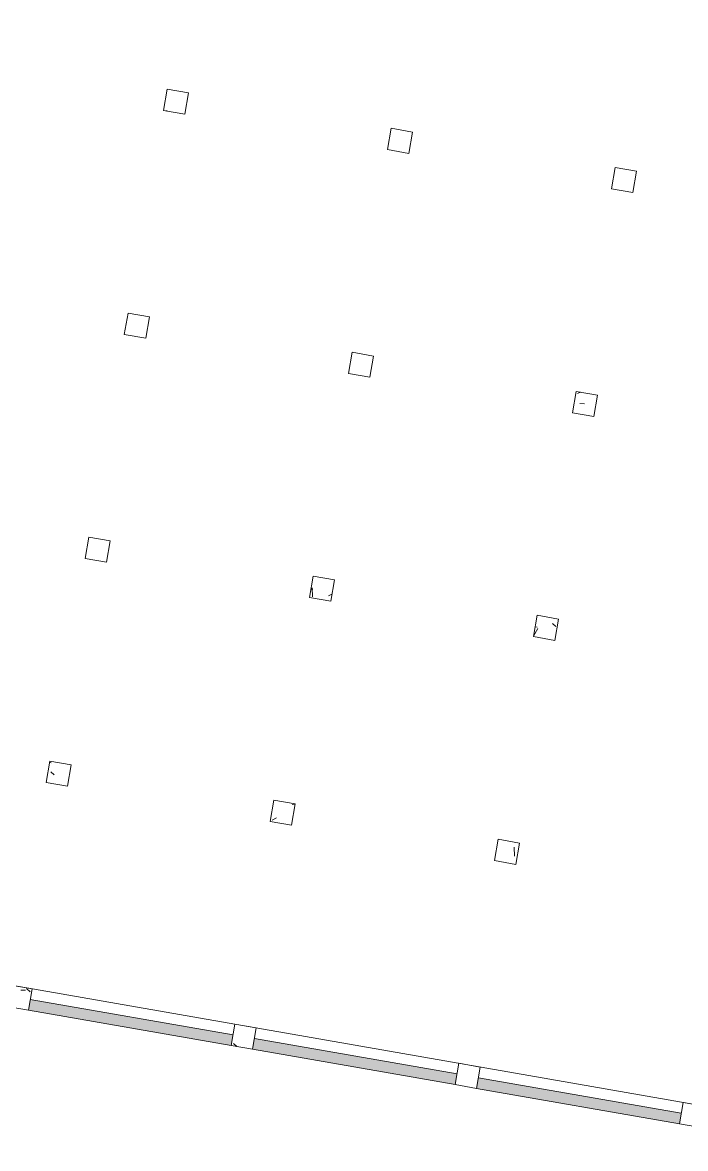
# Model space of a CAD drawing. Extents: x 274235 to 276654, y 142848 to 144425.
# Drawn here: x 275837.24 to 275861.72, y 143081.78 to 143123.38 of the extents above; entities that cross this region are included whole.
import ezdxf

# ---------------------------------------------------------------- set-up
doc = ezdxf.new("R2010")
doc.units = 0
doc.header["$LTSCALE"] = 1.5
doc.layers.get('0').update_dxf_attribs({"linetype": 'CONTINUOUS', "lineweight": 0})
for name, color, linetype, lineweight in [('_ACM-A-ANNO-DIMS', 7, 'CONTINUOUS', 5), ('_ACM-A-DETL', 7, 'CONTINUOUS', 5), ('_ACM-A-WALL-FULL', 6, 'CONTINUOUS', 13), ('_ACM-A-WALL-PATT', 8, 'CONTINUOUS', 9), ('_ACM-S-STRU-CLOS', 5, 'CONTINUOUS', 5)]:
    doc.layers.add(name, color=color, linetype=linetype, lineweight=lineweight)

# ---------------------------------------------------------------- blocks, each defined once
blk = doc.blocks.new('A$C5E363402')
at = {"layer": '_ACM-A-ANNO-DIMS'}
blk.add_line((1509648.405036926, -2678.476322174072), (509648.4050445557, -2678.486240386963), dxfattribs=at)
blk = doc.blocks.new('M_Concrete-Rectangular-Column - 800 x 800mm-V782-B1_Working')
at = {"layer": '_ACM-S-STRU-CLOS'}
h = blk.add_hatch(dxfattribs=at)
h.set_pattern_fill('FP_491', color=256, style=0, pattern_type=2)
h.set_pattern_definition([(49.99999999999999, (-597004.125, -646404.566), (3643.681986006824, -318.7812880006761), [381, -4191]), (355, (-597004.125, -646404.566), (-704.8562580461121, 3821.135846227694), [304.8, -3352.8]), (100.451, (-596700.485, -646431.131), (2938.852362929117, 3502.332152374178), [323.8, -3561.801]), (46.184, (-597004.125, -645388.566), (5421.581227536012, -840.8562200555507), [571.5, -6286.5]), (96.636, (-596552.326, -645458.636), (4748.051319755933, 4948.551449789822), [485.7, -5342.701999999999]), (351.184, (-597004.125, -645388.566), (4748.100788072627, 4948.506072045693), [457.2, -5029.2]), (21, (-596496.125, -645642.566), (3032.287836333134, -2045.304476687058), [381, -4191]), (326, (-596496.125, -645642.566), (1236.042244531653, 3683.761809559103), [304.8, -3352.8]), (71.45100000000001, (-596243.434, -645813.0079999999), (4268.342513760047, 1638.424823382678), [323.8, -3561.801]), (37.50000000000001, (-597004.125, -646404.566), (61.77206501183639, 1691.100777463062), [167.64, -3144.52, 167.64, -6601.46]), (37.50000000000001, (-597004.125, -646404.566), (61.77206501183639, 1691.100777463062), [-3479.8, -3235.96, 167.64, -3197.86]), (7.499999999999999, (-597004.125, -646404.566), (1336.393250206115, 2003.61149636239), [167.64, -1772.92, 167.64, -4351.02]), (7.499999999999999, (-597004.125, -646404.566), (1336.393250206115, 2003.61149636239), [-2108.2, -3068.32, 167.64, -1115.06]), (327.5, (-598136.965, -646404.566), (2711.817807077548, -114.578640950727), [167.64, -1102.36, -9220.2]), (327.5, (-598136.965, -646404.566), (2711.817807077548, -114.578640950727), [-1270, 167.64, -3794.76, -5257.8]), (327.5, (-598136.965, -646404.566), (2711.817807077548, -114.578640950727), [-5232.4, 167.64, -5090.16]), (317.5, (-598644.965, -646404.566), (2962.585592803855, 508.5334453662156), [167.64, -1483.36, 167.64, -6197.6]), (317.5, (-598644.965, -646404.566), (2962.585592803855, 508.5334453662156), [-1818.64, -2463.8, 167.64, -3566.16])])
h.paths.add_polyline_path([(400.0000000006194, -399.9999999993547), (400.0000000006021, 400.0000000006368), (-399.9999999993893, 400.0000000006368), (-399.9999999993719, -399.9999999993547)])
at = {"layer": '_ACM-A-DETL', "color": 250}
for p, q in [((400.0000000000002, 400.0000000000002), (-399.9999999999999, 400.0000000000002)), ((-399.9999999999999, 400.0000000000002), (-399.9999999999999, -399.9999999999999)), ((400.0000000000002, -399.9999999999999), (400.0000000000002, 400.0000000000002)), ((-399.9999999999999, -399.9999999999999), (400.0000000000002, -399.9999999999999))]:
    blk.add_line(p, q, dxfattribs=at)
blk = doc.blocks.new('M_Concrete-Rectangular-Column - 800 x 800mm-V783-B1_Working')
at = {"layer": '_ACM-S-STRU-CLOS'}
h = blk.add_hatch(dxfattribs=at)
h.set_pattern_fill('FP_492', color=256, style=0, pattern_type=2)
h.set_pattern_definition([(49.99999999999999, (-605404.125, -646404.566), (3643.681986006824, -318.7812880006761), [381, -4191]), (355, (-605404.125, -646404.566), (-704.8562580461121, 3821.135846227694), [304.8, -3352.8]), (100.451, (-605100.485, -646431.131), (2938.852362929117, 3502.332152374178), [323.8, -3561.801]), (46.184, (-605404.125, -645388.566), (5421.581227536012, -840.8562200555507), [571.5, -6286.5]), (96.636, (-604952.326, -645458.636), (4748.051319755933, 4948.551449789822), [485.7, -5342.701999999999]), (351.184, (-605404.125, -645388.566), (4748.100788072627, 4948.506072045693), [457.2, -5029.2]), (21, (-604896.125, -645642.566), (3032.287836333134, -2045.304476687058), [381, -4191]), (326, (-604896.125, -645642.566), (1236.042244531653, 3683.761809559103), [304.8, -3352.8]), (71.45100000000001, (-604643.434, -645813.0079999999), (4268.342513760047, 1638.424823382678), [323.8, -3561.801]), (37.50000000000001, (-605404.125, -646404.566), (61.77206501183639, 1691.100777463062), [167.64, -3144.52, 167.64, -6601.46]), (37.50000000000001, (-605404.125, -646404.566), (61.77206501183639, 1691.100777463062), [-3479.8, -3235.96, 167.64, -3197.86]), (7.499999999999999, (-605404.125, -646404.566), (1336.393250206115, 2003.61149636239), [167.64, -1772.92, 167.64, -4351.02]), (7.499999999999999, (-605404.125, -646404.566), (1336.393250206115, 2003.61149636239), [-2108.2, -3068.32, 167.64, -1115.06]), (327.5, (-606536.965, -646404.566), (2711.817807077548, -114.578640950727), [167.64, -1102.36, -9220.2]), (327.5, (-606536.965, -646404.566), (2711.817807077548, -114.578640950727), [-1270, 167.64, -3794.76, -5257.8]), (327.5, (-606536.965, -646404.566), (2711.817807077548, -114.578640950727), [-5232.4, 167.64, -5090.16]), (317.5, (-607044.965, -646404.566), (2962.585592803855, 508.5334453662156), [167.64, -1483.36, 167.64, -6197.6]), (317.5, (-607044.965, -646404.566), (2962.585592803855, 508.5334453662156), [-1818.64, -2463.8, 167.64, -3566.16])])
h.paths.add_polyline_path([(400.0000000006714, -399.99999999932), (400.0000000006541, 400.0000000006714), (-399.9999999993373, 400.0000000006714), (-399.99999999932, -399.99999999932)])
at = {"layer": '_ACM-A-DETL', "color": 250}
for p, q in [((400.0000000000002, 400.0000000000002), (-399.9999999999999, 400.0000000000002)), ((-399.9999999999999, 400.0000000000002), (-399.9999999999999, -399.9999999999999)), ((400.0000000000002, -399.9999999999999), (400.0000000000002, 400.0000000000002)), ((-399.9999999999999, -399.9999999999999), (400.0000000000002, -399.9999999999999))]:
    blk.add_line(p, q, dxfattribs=at)
blk = doc.blocks.new('M_Concrete-Rectangular-Column - 800 x 800mm-V784-B1_Working')
at = {"layer": '_ACM-A-DETL', "color": 250}
for p, q in [((400.0000000000002, 400.0000000000002), (-399.9999999999999, 400.0000000000002)), ((-399.9999999999999, 400.0000000000002), (-399.9999999999999, -399.9999999999999)), ((400.0000000000002, -399.9999999999999), (400.0000000000002, 400.0000000000002)), ((-399.9999999999999, -399.9999999999999), (400.0000000000002, -399.9999999999999))]:
    blk.add_line(p, q, dxfattribs=at)
blk = doc.blocks.new('M_Concrete-Rectangular-Column - 800 x 800mm-V787-B1_Working')
at = {"layer": '_ACM-S-STRU-CLOS'}
h = blk.add_hatch(dxfattribs=at)
h.set_pattern_fill('FP_494', color=256, style=0, pattern_type=2)
h.set_pattern_definition([(49.99999999999999, (-597004.125, -638004.566), (3643.681986006824, -318.7812880006761), [381, -4191]), (355, (-597004.125, -638004.566), (-704.8562580461121, 3821.135846227694), [304.8, -3352.8]), (100.451, (-596700.485, -638031.131), (2938.852362929117, 3502.332152374178), [323.8, -3561.801]), (46.184, (-597004.125, -636988.566), (5421.581227536012, -840.8562200555507), [571.5, -6286.5]), (96.636, (-596552.326, -637058.636), (4748.051319755933, 4948.551449789822), [485.7, -5342.701999999999]), (351.184, (-597004.125, -636988.566), (4748.100788072627, 4948.506072045693), [457.2, -5029.2]), (21, (-596496.125, -637242.566), (3032.287836333134, -2045.304476687058), [381, -4191]), (326, (-596496.125, -637242.566), (1236.042244531653, 3683.761809559103), [304.8, -3352.8]), (71.45100000000001, (-596243.434, -637413.0079999999), (4268.342513760047, 1638.424823382678), [323.8, -3561.801]), (37.50000000000001, (-597004.125, -638004.566), (61.77206501183639, 1691.100777463062), [167.64, -3144.52, 167.64, -6601.46]), (37.50000000000001, (-597004.125, -638004.566), (61.77206501183639, 1691.100777463062), [-3479.8, -3235.96, 167.64, -3197.86]), (7.499999999999999, (-597004.125, -638004.566), (1336.393250206115, 2003.61149636239), [167.64, -1772.92, 167.64, -4351.02]), (7.499999999999999, (-597004.125, -638004.566), (1336.393250206115, 2003.61149636239), [-2108.2, -3068.32, 167.64, -1115.06]), (327.5, (-598136.965, -638004.566), (2711.817807077548, -114.578640950727), [167.64, -1102.36, -9220.2]), (327.5, (-598136.965, -638004.566), (2711.817807077548, -114.578640950727), [-1270, 167.64, -3794.76, -5257.8]), (327.5, (-598136.965, -638004.566), (2711.817807077548, -114.578640950727), [-5232.4, 167.64, -5090.16]), (317.5, (-598644.965, -638004.566), (2962.585592803855, 508.5334453662156), [167.64, -1483.36, 167.64, -6197.6]), (317.5, (-598644.965, -638004.566), (2962.585592803855, 508.5334453662156), [-1818.64, -2463.8, 167.64, -3566.16])])
h.paths.add_polyline_path([(400.0000000005675, -399.9999999992507), (400.0000000005675, 400.0000000007407), (-399.9999999994239, 400.0000000007407), (-399.9999999994239, -399.9999999992507)])
at = {"layer": '_ACM-A-DETL', "color": 250}
for p, q in [((400.0000000000002, 400.0000000000002), (-399.9999999999999, 400.0000000000002)), ((-399.9999999999999, 400.0000000000002), (-399.9999999999999, -399.9999999999999)), ((400.0000000000002, -399.9999999999999), (400.0000000000002, 400.0000000000002)), ((-399.9999999999999, -399.9999999999999), (400.0000000000002, -399.9999999999999))]:
    blk.add_line(p, q, dxfattribs=at)
blk = doc.blocks.new('M_Concrete-Rectangular-Column - 800 x 800mm-V788-B1_Working')
at = {"layer": '_ACM-A-DETL', "color": 250}
for p, q in [((400.0000000000002, 400.0000000000002), (-399.9999999999999, 400.0000000000002)), ((-399.9999999999999, 400.0000000000002), (-399.9999999999999, -399.9999999999999)), ((400.0000000000002, -399.9999999999999), (400.0000000000002, 400.0000000000002)), ((-399.9999999999999, -399.9999999999999), (400.0000000000002, -399.9999999999999))]:
    blk.add_line(p, q, dxfattribs=at)
blk = doc.blocks.new('M_Concrete-Rectangular-Column - 800 x 800mm-V789-B1_Working')
at = {"layer": '_ACM-S-STRU-CLOS'}
h = blk.add_hatch(dxfattribs=at)
h.set_pattern_fill('FP_495', color=256, style=0, pattern_type=2)
h.set_pattern_definition([(49.99999999999999, (-613804.125, -638004.566), (3643.681986006824, -318.7812880006761), [381, -4191]), (355, (-613804.125, -638004.566), (-704.8562580461121, 3821.135846227694), [304.8, -3352.8]), (100.451, (-613500.485, -638031.131), (2938.852362929117, 3502.332152374178), [323.8, -3561.801]), (46.184, (-613804.125, -636988.566), (5421.581227536012, -840.8562200555507), [571.5, -6286.5]), (96.636, (-613352.326, -637058.636), (4748.051319755933, 4948.551449789822), [485.7, -5342.701999999999]), (351.184, (-613804.125, -636988.566), (4748.100788072627, 4948.506072045693), [457.2, -5029.2]), (21, (-613296.125, -637242.566), (3032.287836333134, -2045.304476687058), [381, -4191]), (326, (-613296.125, -637242.566), (1236.042244531653, 3683.761809559103), [304.8, -3352.8]), (71.45100000000001, (-613043.434, -637413.0079999999), (4268.342513760047, 1638.424823382678), [323.8, -3561.801]), (37.50000000000001, (-613804.125, -638004.566), (61.77206501183639, 1691.100777463062), [167.64, -3144.52, 167.64, -6601.46]), (37.50000000000001, (-613804.125, -638004.566), (61.77206501183639, 1691.100777463062), [-3479.8, -3235.96, 167.64, -3197.86]), (7.499999999999999, (-613804.125, -638004.566), (1336.393250206115, 2003.61149636239), [167.64, -1772.92, 167.64, -4351.02]), (7.499999999999999, (-613804.125, -638004.566), (1336.393250206115, 2003.61149636239), [-2108.2, -3068.32, 167.64, -1115.06]), (327.5, (-614936.965, -638004.566), (2711.817807077548, -114.578640950727), [167.64, -1102.36, -9220.2]), (327.5, (-614936.965, -638004.566), (2711.817807077548, -114.578640950727), [-1270, 167.64, -3794.76, -5257.8]), (327.5, (-614936.965, -638004.566), (2711.817807077548, -114.578640950727), [-5232.4, 167.64, -5090.16]), (317.5, (-615444.965, -638004.566), (2962.585592803855, 508.5334453662156), [167.64, -1483.36, 167.64, -6197.6]), (317.5, (-615444.965, -638004.566), (2962.585592803855, 508.5334453662156), [-1818.64, -2463.8, 167.64, -3566.16])])
h.paths.add_polyline_path([(400.0000000006541, -399.99999999932), (400.0000000006541, 400.0000000006714), (-399.9999999993373, 400.0000000006714), (-399.9999999993373, -399.99999999932)])
at = {"layer": '_ACM-A-DETL', "color": 250}
for p, q in [((400.0000000000002, 400.0000000000002), (-399.9999999999999, 400.0000000000002)), ((-399.9999999999999, 400.0000000000002), (-399.9999999999999, -399.9999999999999)), ((400.0000000000002, -399.9999999999999), (400.0000000000002, 400.0000000000002)), ((-399.9999999999999, -399.9999999999999), (400.0000000000002, -399.9999999999999))]:
    blk.add_line(p, q, dxfattribs=at)
blk = doc.blocks.new('M_Concrete-Rectangular-Column - 800 x 800mm-V792-B1_Working')
at = {"layer": '_ACM-A-DETL', "color": 250}
for p, q in [((400.0000000000002, 400.0000000000002), (-399.9999999999999, 400.0000000000002)), ((-399.9999999999999, 400.0000000000002), (-399.9999999999999, -399.9999999999999)), ((400.0000000000002, -399.9999999999999), (400.0000000000002, 400.0000000000002)), ((-399.9999999999999, -399.9999999999999), (400.0000000000002, -399.9999999999999))]:
    blk.add_line(p, q, dxfattribs=at)
blk = doc.blocks.new('M_Concrete-Rectangular-Column - 800 x 800mm-V793-B1_Working')
at = {"layer": '_ACM-S-STRU-CLOS'}
h = blk.add_hatch(dxfattribs=at)
h.set_pattern_fill('FP_497', color=256, style=0, pattern_type=2)
h.set_pattern_definition([(49.99999999999999, (-605404.125, -629604.566), (3643.681986006824, -318.7812880006761), [381, -4191]), (355, (-605404.125, -629604.566), (-704.8562580461121, 3821.135846227694), [304.8, -3352.8]), (100.451, (-605100.485, -629631.131), (2938.852362929117, 3502.332152374178), [323.8, -3561.801]), (46.184, (-605404.125, -628588.566), (5421.581227536012, -840.8562200555507), [571.5, -6286.5]), (96.636, (-604952.326, -628658.636), (4748.051319755933, 4948.551449789822), [485.7, -5342.701999999999]), (351.184, (-605404.125, -628588.566), (4748.100788072627, 4948.506072045693), [457.2, -5029.2]), (21, (-604896.125, -628842.566), (3032.287836333134, -2045.304476687058), [381, -4191]), (326, (-604896.125, -628842.566), (1236.042244531653, 3683.761809559103), [304.8, -3352.8]), (71.45100000000001, (-604643.434, -629013.0079999999), (4268.342513760047, 1638.424823382678), [323.8, -3561.801]), (37.50000000000001, (-605404.125, -629604.566), (61.77206501183639, 1691.100777463062), [167.64, -3144.52, 167.64, -6601.46]), (37.50000000000001, (-605404.125, -629604.566), (61.77206501183639, 1691.100777463062), [-3479.8, -3235.96, 167.64, -3197.86]), (7.499999999999999, (-605404.125, -629604.566), (1336.393250206115, 2003.61149636239), [167.64, -1772.92, 167.64, -4351.02]), (7.499999999999999, (-605404.125, -629604.566), (1336.393250206115, 2003.61149636239), [-2108.2, -3068.32, 167.64, -1115.06]), (327.5, (-606536.965, -629604.566), (2711.817807077548, -114.578640950727), [167.64, -1102.36, -9220.2]), (327.5, (-606536.965, -629604.566), (2711.817807077548, -114.578640950727), [-1270, 167.64, -3794.76, -5257.8]), (327.5, (-606536.965, -629604.566), (2711.817807077548, -114.578640950727), [-5232.4, 167.64, -5090.16]), (317.5, (-607044.965, -629604.566), (2962.585592803855, 508.5334453662156), [167.64, -1483.36, 167.64, -6197.6]), (317.5, (-607044.965, -629604.566), (2962.585592803855, 508.5334453662156), [-1818.64, -2463.8, 167.64, -3566.16])])
h.paths.add_polyline_path([(400.0000000006021, -399.9999999993547), (400.0000000006021, 400.0000000006368), (-399.9999999993893, 400.0000000006368), (-399.9999999993893, -399.9999999993547)])
at = {"layer": '_ACM-A-DETL', "color": 250}
for p, q in [((400.0000000000002, 400.0000000000002), (-399.9999999999999, 400.0000000000002)), ((-399.9999999999999, 400.0000000000002), (-399.9999999999999, -399.9999999999999)), ((400.0000000000002, -399.9999999999999), (400.0000000000002, 400.0000000000002)), ((-399.9999999999999, -399.9999999999999), (400.0000000000002, -399.9999999999999))]:
    blk.add_line(p, q, dxfattribs=at)
blk = doc.blocks.new('M_Concrete-Rectangular-Column - 800 x 800mm-V794-B1_Working')
at = {"layer": '_ACM-S-STRU-CLOS'}
h = blk.add_hatch(dxfattribs=at)
h.set_pattern_fill('FP_498', color=256, style=0, pattern_type=2)
h.set_pattern_definition([(49.99999999999999, (-613804.125, -629604.566), (3643.681986006824, -318.7812880006761), [381, -4191]), (355, (-613804.125, -629604.566), (-704.8562580461121, 3821.135846227694), [304.8, -3352.8]), (100.451, (-613500.485, -629631.131), (2938.852362929117, 3502.332152374178), [323.8, -3561.801]), (46.184, (-613804.125, -628588.566), (5421.581227536012, -840.8562200555507), [571.5, -6286.5]), (96.636, (-613352.326, -628658.636), (4748.051319755933, 4948.551449789822), [485.7, -5342.701999999999]), (351.184, (-613804.125, -628588.566), (4748.100788072627, 4948.506072045693), [457.2, -5029.2]), (21, (-613296.125, -628842.566), (3032.287836333134, -2045.304476687058), [381, -4191]), (326, (-613296.125, -628842.566), (1236.042244531653, 3683.761809559103), [304.8, -3352.8]), (71.45100000000001, (-613043.434, -629013.0079999999), (4268.342513760047, 1638.424823382678), [323.8, -3561.801]), (37.50000000000001, (-613804.125, -629604.566), (61.77206501183639, 1691.100777463062), [167.64, -3144.52, 167.64, -6601.46]), (37.50000000000001, (-613804.125, -629604.566), (61.77206501183639, 1691.100777463062), [-3479.8, -3235.96, 167.64, -3197.86]), (7.499999999999999, (-613804.125, -629604.566), (1336.393250206115, 2003.61149636239), [167.64, -1772.92, 167.64, -4351.02]), (7.499999999999999, (-613804.125, -629604.566), (1336.393250206115, 2003.61149636239), [-2108.2, -3068.32, 167.64, -1115.06]), (327.5, (-614936.965, -629604.566), (2711.817807077548, -114.578640950727), [167.64, -1102.36, -9220.2]), (327.5, (-614936.965, -629604.566), (2711.817807077548, -114.578640950727), [-1270, 167.64, -3794.76, -5257.8]), (327.5, (-614936.965, -629604.566), (2711.817807077548, -114.578640950727), [-5232.4, 167.64, -5090.16]), (317.5, (-615444.965, -629604.566), (2962.585592803855, 508.5334453662156), [167.64, -1483.36, 167.64, -6197.6]), (317.5, (-615444.965, -629604.566), (2962.585592803855, 508.5334453662156), [-1818.64, -2463.8, 167.64, -3566.16])])
h.paths.add_polyline_path([(400.0000000006368, -399.9999999994932), (400.0000000006368, 400.0000000004981), (-399.9999999993547, 400.0000000004981), (-399.9999999993547, -399.9999999994932)])
at = {"layer": '_ACM-A-DETL', "color": 250}
for p, q in [((400.0000000000002, 400.0000000000002), (-399.9999999999999, 400.0000000000002)), ((-399.9999999999999, 400.0000000000002), (-399.9999999999999, -399.9999999999999)), ((400.0000000000002, -399.9999999999999), (400.0000000000002, 400.0000000000002)), ((-399.9999999999999, -399.9999999999999), (400.0000000000002, -399.9999999999999))]:
    blk.add_line(p, q, dxfattribs=at)
blk = doc.blocks.new('M_Concrete-Rectangular-Column - 800 x 800mm-V797-B1_Working')
at = {"layer": '_ACM-S-STRU-CLOS'}
h = blk.add_hatch(dxfattribs=at)
h.set_pattern_fill('FP_501', color=256, style=0, pattern_type=2)
h.set_pattern_definition([(49.99999999999999, (-597004.125, -621204.566), (3643.681986006824, -318.7812880006761), [381, -4191]), (355, (-597004.125, -621204.566), (-704.8562580461121, 3821.135846227694), [304.8, -3352.8]), (100.451, (-596700.485, -621231.131), (2938.852362929117, 3502.332152374178), [323.8, -3561.801]), (46.184, (-597004.125, -620188.566), (5421.581227536012, -840.8562200555507), [571.5, -6286.5]), (96.636, (-596552.326, -620258.636), (4748.051319755933, 4948.551449789822), [485.7, -5342.701999999999]), (351.184, (-597004.125, -620188.566), (4748.100788072627, 4948.506072045693), [457.2, -5029.2]), (21, (-596496.125, -620442.566), (3032.287836333134, -2045.304476687058), [381, -4191]), (326, (-596496.125, -620442.566), (1236.042244531653, 3683.761809559103), [304.8, -3352.8]), (71.45100000000001, (-596243.434, -620613.0079999999), (4268.342513760047, 1638.424823382678), [323.8, -3561.801]), (37.50000000000001, (-597004.125, -621204.566), (61.77206501183639, 1691.100777463062), [167.64, -3144.52, 167.64, -6601.46]), (37.50000000000001, (-597004.125, -621204.566), (61.77206501183639, 1691.100777463062), [-3479.8, -3235.96, 167.64, -3197.86]), (7.499999999999999, (-597004.125, -621204.566), (1336.393250206115, 2003.61149636239), [167.64, -1772.92, 167.64, -4351.02]), (7.499999999999999, (-597004.125, -621204.566), (1336.393250206115, 2003.61149636239), [-2108.2, -3068.32, 167.64, -1115.06]), (327.5, (-598136.965, -621204.566), (2711.817807077548, -114.578640950727), [167.64, -1102.36, -9220.2]), (327.5, (-598136.965, -621204.566), (2711.817807077548, -114.578640950727), [-1270, 167.64, -3794.76, -5257.8]), (327.5, (-598136.965, -621204.566), (2711.817807077548, -114.578640950727), [-5232.4, 167.64, -5090.16]), (317.5, (-598644.965, -621204.566), (2962.585592803855, 508.5334453662156), [167.64, -1483.36, 167.64, -6197.6]), (317.5, (-598644.965, -621204.566), (2962.585592803855, 508.5334453662156), [-1818.64, -2463.8, 167.64, -3566.16])])
h.paths.add_polyline_path([(400.0000000006021, -399.99999999932), (400.0000000006021, 400.0000000006714), (-399.9999999993893, 400.0000000006714), (-399.9999999993893, -399.99999999932)])
at = {"layer": '_ACM-A-DETL', "color": 250}
for p, q in [((400.0000000000002, 400.0000000000002), (-399.9999999999999, 400.0000000000002)), ((-399.9999999999999, 400.0000000000002), (-399.9999999999999, -399.9999999999999)), ((400.0000000000002, -399.9999999999999), (400.0000000000002, 400.0000000000002)), ((-399.9999999999999, -399.9999999999999), (400.0000000000002, -399.9999999999999))]:
    blk.add_line(p, q, dxfattribs=at)
blk = doc.blocks.new('M_Concrete-Rectangular-Column - 800 x 800mm-V798-B1_Working')
at = {"layer": '_ACM-S-STRU-CLOS'}
h = blk.add_hatch(dxfattribs=at)
h.set_pattern_fill('FP_502', color=256, style=0, pattern_type=2)
h.set_pattern_definition([(49.99999999999999, (-605404.125, -621204.566), (3643.681986006824, -318.7812880006761), [381, -4191]), (355, (-605404.125, -621204.566), (-704.8562580461121, 3821.135846227694), [304.8, -3352.8]), (100.451, (-605100.485, -621231.131), (2938.852362929117, 3502.332152374178), [323.8, -3561.801]), (46.184, (-605404.125, -620188.566), (5421.581227536012, -840.8562200555507), [571.5, -6286.5]), (96.636, (-604952.326, -620258.636), (4748.051319755933, 4948.551449789822), [485.7, -5342.701999999999]), (351.184, (-605404.125, -620188.566), (4748.100788072627, 4948.506072045693), [457.2, -5029.2]), (21, (-604896.125, -620442.566), (3032.287836333134, -2045.304476687058), [381, -4191]), (326, (-604896.125, -620442.566), (1236.042244531653, 3683.761809559103), [304.8, -3352.8]), (71.45100000000001, (-604643.434, -620613.0079999999), (4268.342513760047, 1638.424823382678), [323.8, -3561.801]), (37.50000000000001, (-605404.125, -621204.566), (61.77206501183639, 1691.100777463062), [167.64, -3144.52, 167.64, -6601.46]), (37.50000000000001, (-605404.125, -621204.566), (61.77206501183639, 1691.100777463062), [-3479.8, -3235.96, 167.64, -3197.86]), (7.499999999999999, (-605404.125, -621204.566), (1336.393250206115, 2003.61149636239), [167.64, -1772.92, 167.64, -4351.02]), (7.499999999999999, (-605404.125, -621204.566), (1336.393250206115, 2003.61149636239), [-2108.2, -3068.32, 167.64, -1115.06]), (327.5, (-606536.965, -621204.566), (2711.817807077548, -114.578640950727), [167.64, -1102.36, -9220.2]), (327.5, (-606536.965, -621204.566), (2711.817807077548, -114.578640950727), [-1270, 167.64, -3794.76, -5257.8]), (327.5, (-606536.965, -621204.566), (2711.817807077548, -114.578640950727), [-5232.4, 167.64, -5090.16]), (317.5, (-607044.965, -621204.566), (2962.585592803855, 508.5334453662156), [167.64, -1483.36, 167.64, -6197.6]), (317.5, (-607044.965, -621204.566), (2962.585592803855, 508.5334453662156), [-1818.64, -2463.8, 167.64, -3566.16])])
h.paths.add_polyline_path([(400.0000000005675, -399.9999999993547), (400.0000000005675, 400.0000000006368), (-399.9999999994239, 400.0000000006368), (-399.9999999994239, -399.9999999993547)])
at = {"layer": '_ACM-A-DETL', "color": 250}
for p, q in [((400.0000000000002, 400.0000000000002), (-399.9999999999999, 400.0000000000002)), ((-399.9999999999999, 400.0000000000002), (-399.9999999999999, -399.9999999999999)), ((400.0000000000002, -399.9999999999999), (400.0000000000002, 400.0000000000002)), ((-399.9999999999999, -399.9999999999999), (400.0000000000002, -399.9999999999999))]:
    blk.add_line(p, q, dxfattribs=at)
blk = doc.blocks.new('M_Concrete-Rectangular-Column - 800 x 800mm-V799-B1_Working')
at = {"layer": '_ACM-S-STRU-CLOS'}
h = blk.add_hatch(dxfattribs=at)
h.set_pattern_fill('FP_503', color=256, style=0, pattern_type=2)
h.set_pattern_definition([(49.99999999999999, (-613804.125, -621204.566), (3643.681986006824, -318.7812880006761), [381, -4191]), (355, (-613804.125, -621204.566), (-704.8562580461121, 3821.135846227694), [304.8, -3352.8]), (100.451, (-613500.485, -621231.131), (2938.852362929117, 3502.332152374178), [323.8, -3561.801]), (46.184, (-613804.125, -620188.566), (5421.581227536012, -840.8562200555507), [571.5, -6286.5]), (96.636, (-613352.326, -620258.636), (4748.051319755933, 4948.551449789822), [485.7, -5342.701999999999]), (351.184, (-613804.125, -620188.566), (4748.100788072627, 4948.506072045693), [457.2, -5029.2]), (21, (-613296.125, -620442.566), (3032.287836333134, -2045.304476687058), [381, -4191]), (326, (-613296.125, -620442.566), (1236.042244531653, 3683.761809559103), [304.8, -3352.8]), (71.45100000000001, (-613043.434, -620613.0079999999), (4268.342513760047, 1638.424823382678), [323.8, -3561.801]), (37.50000000000001, (-613804.125, -621204.566), (61.77206501183639, 1691.100777463062), [167.64, -3144.52, 167.64, -6601.46]), (37.50000000000001, (-613804.125, -621204.566), (61.77206501183639, 1691.100777463062), [-3479.8, -3235.96, 167.64, -3197.86]), (7.499999999999999, (-613804.125, -621204.566), (1336.393250206115, 2003.61149636239), [167.64, -1772.92, 167.64, -4351.02]), (7.499999999999999, (-613804.125, -621204.566), (1336.393250206115, 2003.61149636239), [-2108.2, -3068.32, 167.64, -1115.06]), (327.5, (-614936.965, -621204.566), (2711.817807077548, -114.578640950727), [167.64, -1102.36, -9220.2]), (327.5, (-614936.965, -621204.566), (2711.817807077548, -114.578640950727), [-1270, 167.64, -3794.76, -5257.8]), (327.5, (-614936.965, -621204.566), (2711.817807077548, -114.578640950727), [-5232.4, 167.64, -5090.16]), (317.5, (-615444.965, -621204.566), (2962.585592803855, 508.5334453662156), [167.64, -1483.36, 167.64, -6197.6]), (317.5, (-615444.965, -621204.566), (2962.585592803855, 508.5334453662156), [-1818.64, -2463.8, 167.64, -3566.16])])
h.paths.add_polyline_path([(400.0000000006021, -399.9999999993547), (400.0000000006021, 400.0000000006714), (-399.9999999993893, 400.0000000006714), (-399.9999999993893, -399.9999999993547)])
at = {"layer": '_ACM-A-DETL', "color": 250}
for p, q in [((400.0000000000002, 400.0000000000002), (-399.9999999999999, 400.0000000000002)), ((-399.9999999999999, 400.0000000000002), (-399.9999999999999, -399.9999999999999)), ((400.0000000000002, -399.9999999999999), (400.0000000000002, 400.0000000000002)), ((-399.9999999999999, -399.9999999999999), (400.0000000000002, -399.9999999999999))]:
    blk.add_line(p, q, dxfattribs=at)
blk = doc.blocks.new('M_Concrete-Rectangular-Column - 800 x 800mm-V802-B1_Working')
at = {"layer": '_ACM-S-STRU-CLOS'}
h = blk.add_hatch(dxfattribs=at)
h.set_pattern_fill('FP_506', color=256, style=0, pattern_type=2)
h.set_pattern_definition([(49.99999999999999, (-597004.125, -612804.566), (3643.681986006824, -318.7812880006761), [381, -4191]), (355, (-597004.125, -612804.566), (-704.8562580461121, 3821.135846227694), [304.8, -3352.8]), (100.451, (-596700.485, -612831.131), (2938.852362929117, 3502.332152374178), [323.8, -3561.801]), (46.184, (-597004.125, -611788.566), (5421.581227536012, -840.8562200555507), [571.5, -6286.5]), (96.636, (-596552.326, -611858.636), (4748.051319755933, 4948.551449789822), [485.7, -5342.701999999999]), (351.184, (-597004.125, -611788.566), (4748.100788072627, 4948.506072045693), [457.2, -5029.2]), (21, (-596496.125, -612042.566), (3032.287836333134, -2045.304476687058), [381, -4191]), (326, (-596496.125, -612042.566), (1236.042244531653, 3683.761809559103), [304.8, -3352.8]), (71.45100000000001, (-596243.434, -612213.0079999999), (4268.342513760047, 1638.424823382678), [323.8, -3561.801]), (37.50000000000001, (-597004.125, -612804.566), (61.77206501183639, 1691.100777463062), [167.64, -3144.52, 167.64, -6601.46]), (37.50000000000001, (-597004.125, -612804.566), (61.77206501183639, 1691.100777463062), [-3479.8, -3235.96, 167.64, -3197.86]), (7.499999999999999, (-597004.125, -612804.566), (1336.393250206115, 2003.61149636239), [167.64, -1772.92, 167.64, -4351.02]), (7.499999999999999, (-597004.125, -612804.566), (1336.393250206115, 2003.61149636239), [-2108.2, -3068.32, 167.64, -1115.06]), (327.5, (-598136.965, -612804.566), (2711.817807077548, -114.578640950727), [167.64, -1102.36, -9220.2]), (327.5, (-598136.965, -612804.566), (2711.817807077548, -114.578640950727), [-1270, 167.64, -3794.76, -5257.8]), (327.5, (-598136.965, -612804.566), (2711.817807077548, -114.578640950727), [-5232.4, 167.64, -5090.16]), (317.5, (-598644.965, -612804.566), (2962.585592803855, 508.5334453662156), [167.64, -1483.36, 167.64, -6197.6]), (317.5, (-598644.965, -612804.566), (2962.585592803855, 508.5334453662156), [-1818.64, -2463.8, 167.64, -3566.16])])
h.paths.add_polyline_path([(400.0000000006194, -399.99999999932), (400.0000000006194, 400.0000000006714), (-399.9999999993719, 400.0000000006714), (-399.9999999993719, -399.99999999932)])
at = {"layer": '_ACM-A-DETL', "color": 250}
for p, q in [((400.0000000000002, 400.0000000000002), (-399.9999999999999, 400.0000000000002)), ((-399.9999999999999, 400.0000000000002), (-399.9999999999999, -399.9999999999999)), ((400.0000000000002, -399.9999999999999), (400.0000000000002, 400.0000000000002)), ((-399.9999999999999, -399.9999999999999), (400.0000000000002, -399.9999999999999))]:
    blk.add_line(p, q, dxfattribs=at)
blk = doc.blocks.new('M_Concrete-Rectangular-Column - 800 x 800mm-V803-B1_Working')
at = {"layer": '_ACM-S-STRU-CLOS'}
h = blk.add_hatch(dxfattribs=at)
h.set_pattern_fill('FP_507', color=256, style=0, pattern_type=2)
h.set_pattern_definition([(49.99999999999999, (-605404.125, -612804.566), (3643.681986006824, -318.7812880006761), [381, -4191]), (355, (-605404.125, -612804.566), (-704.8562580461121, 3821.135846227694), [304.8, -3352.8]), (100.451, (-605100.485, -612831.131), (2938.852362929117, 3502.332152374178), [323.8, -3561.801]), (46.184, (-605404.125, -611788.566), (5421.581227536012, -840.8562200555507), [571.5, -6286.5]), (96.636, (-604952.326, -611858.636), (4748.051319755933, 4948.551449789822), [485.7, -5342.701999999999]), (351.184, (-605404.125, -611788.566), (4748.100788072627, 4948.506072045693), [457.2, -5029.2]), (21, (-604896.125, -612042.566), (3032.287836333134, -2045.304476687058), [381, -4191]), (326, (-604896.125, -612042.566), (1236.042244531653, 3683.761809559103), [304.8, -3352.8]), (71.45100000000001, (-604643.434, -612213.0079999999), (4268.342513760047, 1638.424823382678), [323.8, -3561.801]), (37.50000000000001, (-605404.125, -612804.566), (61.77206501183639, 1691.100777463062), [167.64, -3144.52, 167.64, -6601.46]), (37.50000000000001, (-605404.125, -612804.566), (61.77206501183639, 1691.100777463062), [-3479.8, -3235.96, 167.64, -3197.86]), (7.499999999999999, (-605404.125, -612804.566), (1336.393250206115, 2003.61149636239), [167.64, -1772.92, 167.64, -4351.02]), (7.499999999999999, (-605404.125, -612804.566), (1336.393250206115, 2003.61149636239), [-2108.2, -3068.32, 167.64, -1115.06]), (327.5, (-606536.965, -612804.566), (2711.817807077548, -114.578640950727), [167.64, -1102.36, -9220.2]), (327.5, (-606536.965, -612804.566), (2711.817807077548, -114.578640950727), [-1270, 167.64, -3794.76, -5257.8]), (327.5, (-606536.965, -612804.566), (2711.817807077548, -114.578640950727), [-5232.4, 167.64, -5090.16]), (317.5, (-607044.965, -612804.566), (2962.585592803855, 508.5334453662156), [167.64, -1483.36, 167.64, -6197.6]), (317.5, (-607044.965, -612804.566), (2962.585592803855, 508.5334453662156), [-1818.64, -2463.8, 167.64, -3566.16])])
h.paths.add_polyline_path([(400.0000000005847, -399.9999999993547), (400.0000000005847, 400.0000000006368), (-399.9999999994066, 400.0000000006368), (-399.9999999994066, -399.9999999993547)])
at = {"layer": '_ACM-A-DETL', "color": 250}
for p, q in [((400.0000000000002, 400.0000000000002), (-399.9999999999999, 400.0000000000002)), ((-399.9999999999999, 400.0000000000002), (-399.9999999999999, -399.9999999999999)), ((400.0000000000002, -399.9999999999999), (400.0000000000002, 400.0000000000002)), ((-399.9999999999999, -399.9999999999999), (400.0000000000002, -399.9999999999999))]:
    blk.add_line(p, q, dxfattribs=at)
blk = doc.blocks.new('M_Concrete-Rectangular-Column - 800 x 800mm-V804-B1_Working')
at = {"layer": '_ACM-A-DETL', "color": 250}
for p, q in [((400.0000000000002, 400.0000000000002), (-399.9999999999999, 400.0000000000002)), ((-399.9999999999999, 400.0000000000002), (-399.9999999999999, -399.9999999999999)), ((400.0000000000002, -399.9999999999999), (400.0000000000002, 400.0000000000002)), ((-399.9999999999999, -399.9999999999999), (400.0000000000002, -399.9999999999999))]:
    blk.add_line(p, q, dxfattribs=at)
blk = doc.blocks.new('M_Concrete-Rectangular-Column - 800 x 800mm-V805-B1_Working')
at = {"layer": '_ACM-A-DETL', "color": 250}
for p, q in [((400.0000000000002, 400.0000000000002), (-399.9999999999999, 400.0000000000002)), ((-399.9999999999999, 400.0000000000002), (-399.9999999999999, -399.9999999999999)), ((400.0000000000002, -399.9999999999999), (400.0000000000002, 400.0000000000002)), ((-399.9999999999999, -399.9999999999999), (400.0000000000002, -399.9999999999999))]:
    blk.add_line(p, q, dxfattribs=at)
blk = doc.blocks.new('BASEMENT20250512')
at = {"layer": '_ACM-A-WALL-PATT', "lineweight": 5}
h = blk.add_hatch(color=256, dxfattribs=at)
h.paths.add_polyline_path([(729004.1244339172, 612404.5657867016), (729004.1244339172, 612804.5657867016), (723404.1244339171, 612804.5657867016), (723404.1244339171, 612404.5657867016)])
h.paths.add_polyline_path([(722604.1244339171, 612404.5657867016), (722604.1244339172, 612804.5657867016), (715004.1244636949, 612804.5657867016), (715004.1244636949, 612404.5657867016), (721639.6817502455, 612404.5657867016)])
h.paths.add_polyline_path([(714204.1244636949, 612404.5657867016), (714204.1244636949, 612804.5657867016), (706604.1244934727, 612804.5657867016), (706604.1244934727, 612404.5657867017)])
h.paths.add_polyline_path([(697404.1245232505, 612404.5657867017), (697404.1245232505, 612804.5657867017), (689804.1245530286, 612804.5657867017), (689804.1245530286, 612404.5657867019)])
h.paths.add_polyline_path([(698204.1245232506, 612404.5657867017), (705804.1244934727, 612404.5657867017), (705804.1244934727, 612804.5657867016), (698204.1245232506, 612804.5657867016), (698204.1245232506, 612794.4392043947)])
h.paths.add_polyline_path([(681404.1245828064, 612404.5657867019), (689004.1245530286, 612404.5657867019), (689004.1245530286, 612804.5657867017), (681404.1245828064, 612804.5657867017), (681404.1245828064, 612749.45081029)])
h.paths.add_polyline_path([(680604.1245828064, 612404.5657867019), (680604.1245828064, 612804.5657867017), (673004.1246125839, 612804.5657867019), (673004.1246125839, 612404.5657867019)])
h.paths.add_polyline_path([(663804.124642362, 612404.5657867019), (663804.124642362, 612804.5657867019), (656204.1246721399, 612804.5657867019), (656204.1246721399, 612404.5657867019)])
h.paths.add_polyline_path([(672204.124612584, 612404.5657867019), (672204.124612584, 612804.5657867019), (664604.1246423621, 612804.5657867019), (664604.1246423621, 612404.5657867019)])
h.paths.add_polyline_path([(655404.1246721399, 612404.5657867019), (655404.1246721399, 612804.5657867019), (647804.1247019179, 612804.5657867019), (647804.1247019179, 612404.5657867019)])
h.paths.add_polyline_path([(647004.1247019178, 612404.5657867019), (647004.1247019178, 612804.5657867019), (639404.1247316956, 612804.565786702), (639404.1247316956, 612404.565786702)])
h.paths.add_polyline_path([(638604.1247316956, 612404.565786702), (638604.1247316956, 612804.565786702), (631004.1247614734, 612804.565786702), (631004.1247614734, 612404.565786702), (631958.6278883859, 612404.565786702)])
h.paths.add_polyline_path([(630204.1247614734, 612404.565786702), (630204.1247614734, 612804.565786702), (622604.1247912513, 612804.565786702), (622604.1247912513, 612404.565786702)])
h.paths.add_polyline_path([(614204.1248210293, 612404.565786702), (621804.1247912513, 612404.565786702), (621804.1247912513, 612804.565786702), (614204.1248210293, 612804.565786702), (614204.1248210293, 612517.9679093201)])
h.paths.add_polyline_path([(613404.1248210293, 612404.565786702), (613404.1248210293, 612804.565786702), (605804.1248508071, 612804.565786702), (605804.1248508071, 612404.5657867021)])
h.paths.add_polyline_path([(596604.124880585, 612404.5657867021), (596604.124880585, 612804.565786702), (589004.1249103628, 612804.565786702), (589004.1249103628, 612404.5657867021)])
h.paths.add_polyline_path([(605004.1248508071, 612404.5657867021), (605004.1248508071, 612804.565786702), (597404.124880585, 612804.565786702), (597404.124880585, 612404.5657867021)])
h.paths.add_polyline_path([(581683.2370112734, 612404.5657867021), (588204.1249103626, 612404.5657867021), (588204.1249103626, 612804.565786702), (581683.2370112734, 612804.5657867021), (581683.2370112734, 612405.9436611206)])
at = {"layer": '_ACM-A-WALL-FULL', "lineweight": 9}
for p, q in [((605004.1248508064, 612804.5657867013), (597404.1248805843, 612804.5657867013)), ((613404.1248210287, 612804.5657867013), (605804.1248508064, 612804.5657867013)), ((621804.1247912507, 612804.5657867013), (614204.1248210286, 612804.5657867013)), ((597404.1248805843, 612404.5657867013), (605004.1248508064, 612404.5657867013)), ((605804.1248508064, 612404.5657867013), (613404.1248210286, 612404.5657867013)), ((614204.1248210286, 612404.5657867013), (621804.1247912506, 612404.5657867013))]:
    blk.add_line(p, q, dxfattribs=at)
at = {"layer": '_ACM-S-STRU-CLOS'}
for name, p in [('M_Concrete-Rectangular-Column - 800 x 800mm-V782-B1_Working', (597004.1248805844, 646404.565667594)), ('M_Concrete-Rectangular-Column - 800 x 800mm-V783-B1_Working', (605404.1248508067, 646404.565667594)), ('M_Concrete-Rectangular-Column - 800 x 800mm-V784-B1_Working', (613804.1248210288, 646404.565667594)), ('M_Concrete-Rectangular-Column - 800 x 800mm-V787-B1_Working', (597004.1248805844, 638004.5656675928)), ('M_Concrete-Rectangular-Column - 800 x 800mm-V788-B1_Working', (605404.1248508067, 638004.5656675928)), ('M_Concrete-Rectangular-Column - 800 x 800mm-V789-B1_Working', (613804.1248210288, 638004.5656675928)), ('M_Concrete-Rectangular-Column - 800 x 800mm-V792-B1_Working', (597004.1248805843, 629604.5657271476)), ('M_Concrete-Rectangular-Column - 800 x 800mm-V793-B1_Working', (605404.1248508065, 629604.5657271476)), ('M_Concrete-Rectangular-Column - 800 x 800mm-V794-B1_Working', (613804.1248210287, 629604.5657271475)), ('M_Concrete-Rectangular-Column - 800 x 800mm-V797-B1_Working', (597004.1248805843, 621204.5657569246)), ('M_Concrete-Rectangular-Column - 800 x 800mm-V798-B1_Working', (605404.1248508065, 621204.5657569246)), ('M_Concrete-Rectangular-Column - 800 x 800mm-V799-B1_Working', (613804.1248210287, 621204.5657569245)), ('M_Concrete-Rectangular-Column - 800 x 800mm-V802-B1_Working', (597004.1248805843, 612804.5657867014)), ('M_Concrete-Rectangular-Column - 800 x 800mm-V803-B1_Working', (605404.1248508065, 612804.5657867014)), ('M_Concrete-Rectangular-Column - 800 x 800mm-V804-B1_Working', (613804.1248210287, 612804.5657867013)), ('M_Concrete-Rectangular-Column - 800 x 800mm-V805-B1_Working', (622204.1247912507, 612804.5657867013))]:
    blk.add_blockref(name, p, dxfattribs=at)

msp = doc.modelspace()

# ---------------------------------------------------------------- block references
at = {"xscale": 0.001, "yscale": 0.001, "zscale": 0.001, "rotation": 350.1075691150455}
msp.add_blockref('A$C5E363402', (274582.1582248118, 143309.3311603698), dxfattribs=at)

# ---------------------------------------------------------------- next in the draw order: block references
at = {"xscale": 0.0009999999999999994, "yscale": 0.001, "zscale": 0.001, "rotation": 350.1075696352769}
msp.add_blockref('BASEMENT20250512', (275143.7222229671, 142586.2208173259), dxfattribs=at)

doc.saveas('drawing.dxf')
